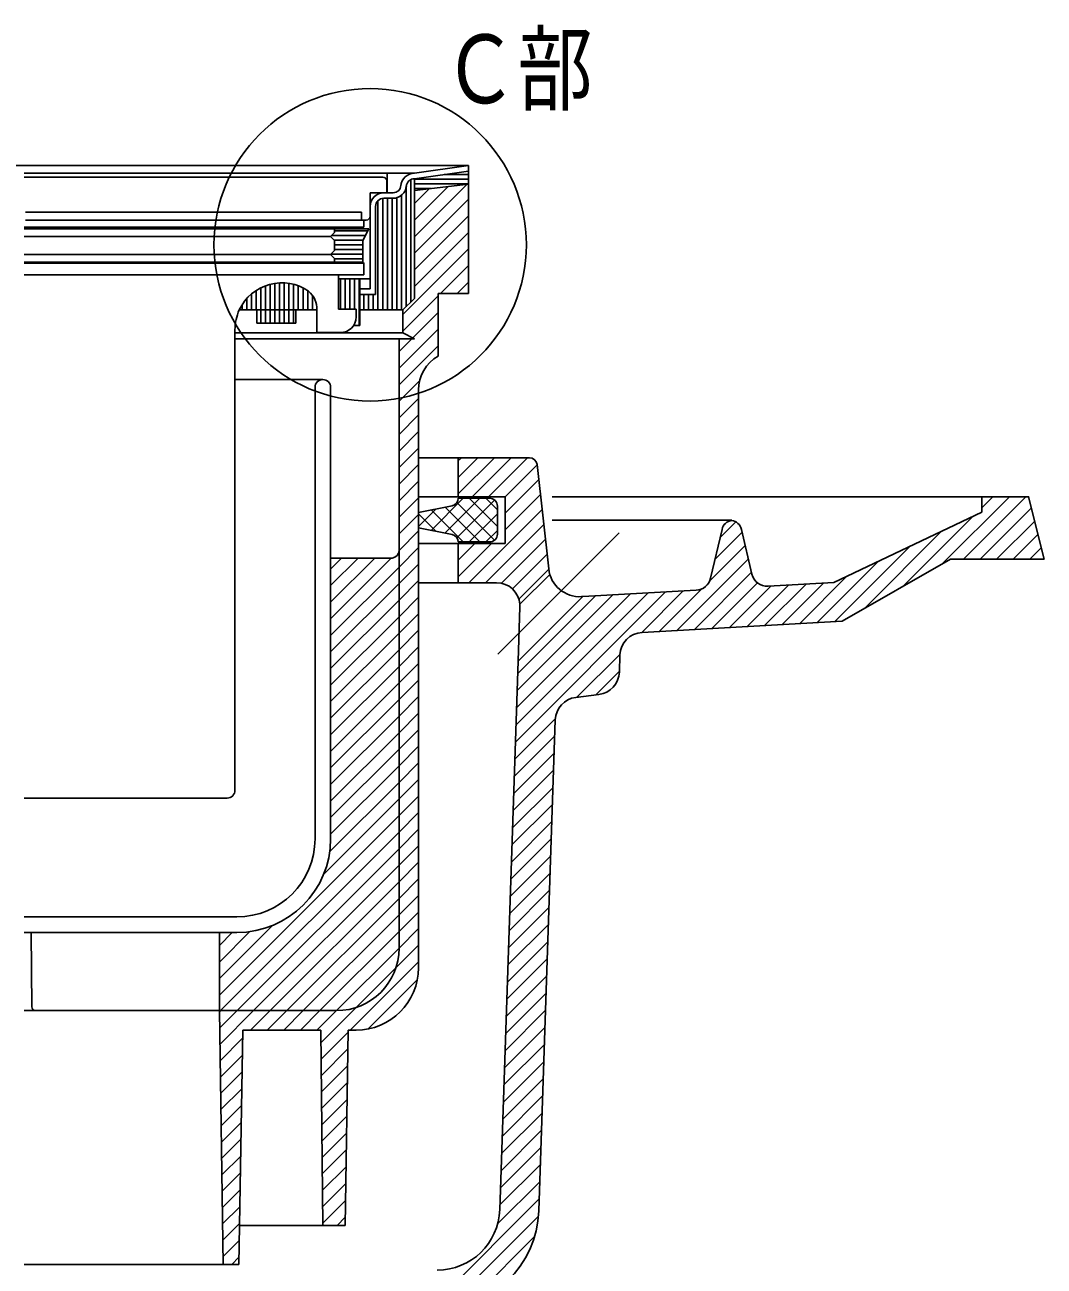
# Model space of a CAD drawing. Units: millimetres, scale not verified. Extents: x -1092 to 1092, y -744 to 696.
# Drawn here: x -694.7 to -433.7, y -505.6 to -187.8 of the extents above; entities that cross this region are included whole.
import ezdxf
from ezdxf.enums import TextEntityAlignment as Align

# ---------------------------------------------------------------- set-up
doc = ezdxf.new("R2010")
doc.units = ezdxf.units.MM
doc.header["$LTSCALE"] = 8
doc.linetypes.add('CHAIN2', pattern=[12, 9, -1, 1, -1])
doc.layers.add('0-E_極細4', color=6, linetype='Continuous')
doc.layers.add('1-1_寸法4', color=7, linetype='Continuous')
doc.styles.add('ＭＳ ゴシック', font='')
doc.styles.get('ＭＳ ゴシック').set_extended_font_data('MS Gothic')

msp = doc.modelspace()

# ---------------------------------------------------------------- linework, layer by layer
at = {"layer": '0-E_極細4'}
for p, q in [((-808.694, -223.819), (-581.094, -223.819)), ((-594.936, -225.79), (-581.094, -223.819)), ((-594.936, -227.205), (-581.094, -225.233)), ((-581.094, -225.205), (-581.094, -223.819)), ((-581.094, -255.494), (-581.094, -223.847)), ((-694.894, -225.79), (-594.936, -225.79)), ((-694.894, -226.79), (-602.994, -226.79)), ((-601.994, -230.39), (-601.994, -227.79)), ((-601.894, -230.79), (-601.894, -225.79)), ((-595.873, -258.769), (-595.873, -227.411)), ((-594.936, -257.832), (-594.936, -227.19)), ((-594.936, -227.324), (-581.094, -227.324)), ((-594.936, -228.524), (-581.094, -228.524)), ((-581.094, -228.605), (-594.936, -230.205)), ((-594.936, -242.042), (-581.552, -228.657)), ((-587.346, -226.124), (-581.094, -226.124)), ((-606.294, -230.79), (-602.394, -230.79)), ((-606.294, -236.79), (-606.294, -230.79)), ((-600.412, -230.79), (-602.794, -230.79)), ((-598.273, -260.79), (-598.273, -231.433)), ((-597.073, -259.969), (-597.073, -229.431)), ((-594.936, -237.8), (-586.349, -229.212)), ((-594.936, -229.724), (-590.775, -229.724)), ((-594.936, -233.557), (-591.146, -229.766)), ((-606.294, -255.39), (-606.294, -234.29)), ((-604.894, -256.79), (-604.894, -234.29)), ((-604.273, -260.79), (-604.273, -232.799)), ((-603.073, -260.79), (-603.073, -232.209)), ((-600.412, -232.19), (-602.794, -232.19)), ((-601.873, -260.79), (-601.873, -232.19)), ((-600.673, -260.79), (-600.673, -232.19)), ((-599.473, -260.79), (-599.473, -232.058)), ((-594.936, -246.285), (-581.094, -232.443)), ((-694.494, -235.79), (-608.494, -235.79)), ((-694.494, -237.79), (-607.294, -237.79)), ((-608.494, -237.79), (-608.494, -235.79)), ((-607.894, -239.589), (-607.894, -237.79)), ((-594.936, -250.527), (-581.094, -236.685)), ((-607.894, -239.589), (-694.894, -239.589)), ((-694.894, -239.978), (-606.594, -239.978)), ((-615.394, -239.978), (-615.394, -240.978)), ((-615.394, -240.524), (-606.885, -240.524)), ((-608.194, -242.978), (-606.594, -239.978)), ((-594.936, -254.77), (-581.094, -240.928)), ((-694.894, -241.978), (-616.394, -241.978)), ((-616.14, -241.724), (-607.525, -241.724)), ((-615.449, -242.924), (-608.165, -242.924)), ((-615.394, -242.978), (-615.394, -245.578)), ((-615.394, -244.124), (-608.194, -244.124)), ((-608.194, -242.978), (-608.194, -248.578)), ((-694.894, -246.578), (-616.394, -246.578)), ((-616.394, -246.578), (-615.394, -245.578)), ((-615.394, -247.578), (-616.394, -246.578)), ((-616.34, -246.524), (-608.194, -246.524)), ((-615.394, -245.324), (-608.194, -245.324)), ((-615.394, -247.578), (-615.394, -248.578)), ((-615.394, -247.724), (-608.194, -247.724)), ((-597.894, -261.971), (-581.094, -245.171)), ((-694.894, -248.578), (-608.194, -248.578)), ((-588.286, -256.605), (-581.094, -249.413)), ((-614.394, -251.789), (-694.894, -251.789)), ((-631.873, -260.79), (-631.873, -254.216)), ((-630.673, -260.79), (-630.673, -253.973)), ((-629.473, -260.79), (-629.473, -253.854)), ((-628.273, -260.79), (-628.273, -253.857)), ((-627.073, -260.79), (-627.073, -253.979)), ((-625.873, -260.79), (-625.873, -254.227)), ((-614.394, -260.589), (-614.394, -251.789)), ((-607.894, -251.789), (-614.394, -251.789)), ((-614.394, -252.79), (-606.294, -252.79)), ((-613.873, -260.589), (-613.873, -252.79)), ((-612.673, -260.589), (-612.673, -252.79)), ((-611.473, -260.589), (-611.473, -252.79)), ((-610.273, -260.589), (-610.273, -252.79)), ((-609.073, -264.79), (-609.073, -252.79)), ((-608.894, -264.79), (-608.894, -252.79)), ((-584.043, -256.605), (-581.094, -253.656)), ((-636.673, -260.79), (-636.673, -256.703)), ((-635.473, -260.79), (-635.473, -255.804)), ((-634.273, -260.79), (-634.273, -255.113)), ((-633.073, -260.79), (-633.073, -254.591)), ((-624.673, -260.79), (-624.673, -254.608)), ((-623.473, -260.79), (-623.473, -255.135)), ((-622.273, -260.79), (-622.273, -255.833)), ((-621.073, -260.79), (-621.073, -257.018)), ((-608.894, -255.39), (-606.294, -255.39)), ((-608.894, -256.79), (-604.894, -256.79)), ((-607.873, -260.79), (-607.873, -256.79)), ((-606.673, -260.79), (-606.673, -256.79)), ((-605.473, -260.79), (-605.473, -256.79)), ((-597.894, -266.213), (-588.894, -257.213)), ((-588.894, -272.605), (-588.894, -256.605)), ((-588.894, -256.605), (-581.094, -256.605)), ((-581.094, -256.605), (-581.094, -255.494)), ((-639.073, -260.79), (-639.073, -259.484)), ((-637.873, -260.79), (-637.873, -257.879)), ((-609.894, -260.589), (-614.394, -260.589)), ((-609.894, -262.589), (-609.894, -260.589)), ((-594.936, -257.832), (-597.894, -260.79)), ((-639.78, -260.79), (-619.894, -260.79)), ((-635.322, -264.19), (-635.322, -260.79)), ((-634.273, -264.19), (-634.273, -260.79)), ((-633.073, -264.19), (-633.073, -260.79)), ((-631.873, -264.19), (-631.873, -260.79)), ((-630.673, -264.19), (-630.673, -260.79)), ((-629.473, -264.19), (-629.473, -260.79)), ((-628.273, -264.19), (-628.273, -260.79)), ((-627.073, -264.19), (-627.073, -260.79)), ((-625.873, -264.19), (-625.873, -260.79)), ((-625.322, -264.19), (-625.322, -260.79)), ((-619.894, -266.589), (-619.894, -260.79)), ((-608.894, -260.79), (-597.894, -260.79)), ((-597.894, -266.605), (-597.894, -260.79)), ((-595.395, -267.957), (-588.894, -261.456)), ((-640.894, -383.789), (-640.894, -265.84)), ((-640.894, -268.796), (-640.894, -265.84)), ((-640.894, -266.605), (-597.894, -266.605)), ((-635.322, -264.19), (-625.322, -264.19)), ((-613.894, -266.589), (-619.894, -266.589)), ((-610.555, -264.79), (-608.894, -264.79)), ((-610.273, -264.79), (-610.273, -264.287)), ((-598.894, -275.699), (-588.894, -265.699)), ((-594.936, -268.205), (-597.894, -266.605)), ((-640.894, -268.205), (-594.936, -268.205)), ((-598.894, -322.361), (-598.894, -268.205)), ((-598.894, -271.456), (-595.643, -268.205)), ((-598.894, -279.941), (-588.894, -269.941)), ((-618.394, -278.605), (-640.894, -278.605)), ((-598.894, -284.184), (-593.611, -278.9)), ((-620.394, -396.205), (-620.394, -280.605)), ((-616.394, -396.205), (-616.394, -280.605)), ((-593.894, -309.664), (-593.894, -281.265)), ((-598.894, -288.427), (-593.894, -283.427)), ((-598.894, -292.669), (-593.894, -287.669)), ((-598.894, -296.912), (-593.894, -291.912)), ((-598.894, -301.154), (-593.894, -296.154)), ((-565.511, -298.622), (-593.894, -298.622)), ((-583.713, -308.622), (-583.713, -298.622)), ((-583.713, -307.889), (-574.445, -298.622)), ((-583.713, -303.647), (-578.688, -298.622)), ((-583.713, -299.404), (-582.93, -298.622)), ((-580.203, -308.622), (-570.203, -298.622)), ((-575.96, -308.622), (-565.96, -298.622)), ((-598.894, -305.397), (-593.894, -300.397)), ((-571.717, -308.622), (-563.52, -300.425)), ((-563.523, -300.401), (-560.557, -327.098)), ((-598.894, -309.64), (-593.894, -304.64)), ((-571.713, -312.86), (-563.096, -304.243)), ((-571.713, -317.103), (-562.672, -308.062)), ((-598.894, -313.882), (-593.894, -308.882)), ((-571.713, -308.622), (-593.894, -308.622)), ((-593.894, -313.602), (-593.894, -309.664)), ((-585.32, -310.934), (-593.894, -312.653)), ((-590.68, -317.235), (-582.446, -309.001)), ((-587.146, -317.943), (-578.204, -309.001)), ((-578.204, -320.201), (-587.111, -311.293)), ((-584.078, -319.118), (-574.428, -309.468)), ((-574.428, -319.734), (-584.061, -310.101)), ((-575.713, -309.001), (-583.713, -309.001)), ((-573.713, -316.206), (-580.918, -309.001)), ((-573.713, -311.964), (-576.676, -309.001)), ((-573.713, -318.201), (-573.713, -311.001)), ((-571.713, -320.622), (-571.713, -308.622)), ((-449.713, -308.622), (-559.713, -308.622)), ((-459.898, -325.894), (-442.625, -308.622)), ((-454.383, -324.622), (-438.383, -308.622)), ((-450.14, -324.622), (-436.988, -311.47)), ((-449.713, -312.6), (-449.713, -308.622)), ((-449.713, -311.467), (-446.868, -308.622)), ((-598.894, -318.125), (-593.894, -313.125)), ((-593.894, -316.206), (-589.45, -311.762)), ((-589.398, -317.492), (-593.894, -312.995)), ((-593.894, -313.602), (-593.894, -429.205)), ((-582.446, -320.201), (-590.646, -312.002)), ((-580.989, -330.622), (-562.248, -311.88)), ((-580.918, -320.201), (-573.713, -312.995)), ((-513.713, -314.622), (-559.713, -314.622)), ((-469.775, -331.529), (-451.872, -313.626)), ((-598.894, -322.368), (-593.894, -317.368)), ((-593.894, -316.59), (-585.32, -318.309)), ((-576.747, -330.622), (-561.823, -315.698)), ((-576.676, -320.201), (-573.713, -317.238)), ((-516.196, -316.969), (-519.117, -329.472)), ((-517.971, -324.571), (-511.05, -317.649)), ((-516.678, -319.035), (-512.673, -315.03)), ((-511.21, -316.967), (-508.518, -328.445)), ((-479.653, -337.164), (-459.957, -317.468)), ((-445.897, -324.622), (-436.142, -314.867)), ((-571.713, -320.622), (-593.894, -320.622)), ((-575.713, -320.201), (-583.714, -320.201)), ((-583.713, -330.622), (-583.713, -320.622)), ((-583.713, -329.103), (-575.232, -320.622)), ((-583.713, -324.86), (-579.475, -320.622)), ((-572.641, -330.759), (-561.399, -319.517)), ((-441.655, -324.622), (-435.296, -318.263)), ((-598.894, -326.61), (-593.894, -321.61)), ((-598.894, -424.205), (-598.894, -322.361)), ((-598.894, -322.368), (-598.894, -322.368)), ((-569.85, -332.211), (-560.975, -323.335)), ((-519.366, -330.208), (-510.244, -321.086)), ((-487.315, -340.583), (-468.042, -321.311)), ((-437.412, -324.622), (-434.451, -321.66)), ((-600.644, -324.346), (-616.394, -324.346)), ((-616.394, -339.868), (-600.873, -324.346)), ((-616.394, -335.625), (-605.115, -324.346)), ((-616.394, -331.382), (-609.358, -324.346)), ((-616.394, -327.14), (-613.6, -324.346)), ((-616.394, -344.11), (-598.894, -326.61)), ((-598.894, -330.853), (-593.894, -325.853)), ((-568.2, -334.803), (-560.55, -327.153)), ((-527.766, -342.85), (-509.438, -324.523)), ((-491.809, -340.835), (-476.127, -325.153)), ((-433.713, -324.622), (-457.667, -324.622)), ((-598.894, -335.096), (-593.894, -330.096)), ((-567.936, -336.147), (-560.276, -328.487)), ((-523.271, -342.598), (-508.632, -327.959)), ((-496.304, -341.087), (-484.212, -328.995)), ((-616.394, -348.353), (-598.894, -330.853)), ((-573.917, -330.622), (-593.894, -330.622)), ((-569.082, -371.439), (-530.639, -332.996)), ((-568.935, -367.049), (-535.133, -333.247)), ((-568.787, -362.659), (-539.628, -333.499)), ((-522.788, -332.556), (-551.831, -334.183)), ((-536.755, -343.355), (-526.144, -332.744)), ((-532.26, -343.102), (-521.365, -332.207)), ((-518.776, -342.346), (-507.101, -330.671)), ((-514.282, -342.095), (-503.671, -331.484)), ((-509.787, -341.843), (-499.177, -331.232)), ((-505.293, -341.591), (-494.682, -330.98)), ((-500.798, -341.339), (-490.188, -330.728)), ((-616.394, -352.596), (-598.894, -335.096)), ((-598.894, -339.338), (-593.894, -334.338)), ((-568.64, -358.269), (-544.122, -333.751)), ((-568.493, -353.879), (-548.617, -334.003)), ((-568.388, -350.74), (-551.831, -334.183)), ((-552.158, -334.202), (-551.831, -334.183)), ((-616.394, -356.838), (-598.894, -339.338)), ((-598.894, -343.581), (-593.894, -338.581)), ((-616.394, -396.205), (-616.394, -342.205)), ((-598.894, -347.824), (-593.894, -342.824)), ((-616.394, -361.081), (-598.894, -343.581)), ((-616.394, -365.324), (-598.894, -347.824)), ((-598.894, -352.066), (-593.894, -347.066)), ((-553.359, -359.958), (-542.307, -348.906)), ((-542.319, -349.138), (-542.466, -353.503)), ((-616.394, -369.566), (-598.894, -352.066)), ((-598.894, -356.309), (-593.894, -351.309)), ((-598.894, -360.551), (-593.894, -355.551)), ((-548.512, -359.354), (-542.459, -353.301)), ((-616.394, -373.809), (-598.894, -356.309)), ((-616.394, -378.051), (-598.894, -360.551)), ((-598.894, -364.794), (-593.894, -359.794)), ((-547.72, -359.256), (-553.631, -359.992)), ((-616.394, -382.294), (-598.894, -364.794)), ((-598.894, -369.037), (-593.894, -364.037)), ((-569.229, -375.829), (-558.87, -365.469)), ((-598.894, -373.279), (-593.894, -368.279)), ((-558.885, -365.745), (-563.104, -491.493)), ((-616.394, -386.537), (-598.894, -369.037)), ((-569.377, -380.219), (-559.024, -369.866)), ((-616.394, -390.779), (-598.894, -373.279)), ((-598.894, -377.522), (-593.894, -372.522)), ((-569.524, -384.608), (-559.171, -374.256)), ((-616.394, -395.022), (-598.894, -377.522)), ((-598.894, -381.765), (-593.894, -376.765)), ((-598.894, -386.007), (-593.894, -381.007)), ((-569.671, -388.998), (-559.318, -378.645)), ((-616.62, -399.491), (-598.894, -381.765)), ((-569.818, -393.388), (-559.465, -383.035)), ((-642.894, -385.789), (-694.894, -385.789)), ((-618.183, -405.296), (-598.894, -386.007)), ((-598.894, -390.25), (-593.894, -385.25)), ((-569.966, -397.778), (-559.613, -387.425)), ((-644.894, -436.25), (-598.894, -390.25)), ((-598.894, -394.493), (-593.894, -389.493)), ((-598.894, -398.735), (-593.894, -393.735)), ((-570.113, -402.168), (-559.76, -391.815)), ((-644.607, -440.205), (-598.894, -394.493)), ((-570.26, -406.558), (-559.907, -396.205)), ((-640.364, -440.205), (-598.894, -398.735)), ((-598.894, -402.978), (-593.894, -397.978)), ((-636.121, -440.205), (-598.894, -402.978)), ((-598.894, -407.22), (-593.894, -402.22)), ((-570.407, -410.948), (-560.054, -400.595)), ((-598.894, -411.463), (-593.894, -406.463)), ((-570.555, -415.338), (-560.202, -404.985)), ((-631.879, -440.205), (-598.894, -407.22)), ((-570.702, -419.728), (-560.349, -409.375)), ((-627.636, -440.205), (-598.894, -411.463)), ((-598.894, -415.706), (-593.894, -410.706)), ((-694.894, -416.205), (-640.394, -416.205)), ((-623.393, -440.205), (-598.894, -415.706)), ((-598.894, -419.948), (-593.894, -414.948)), ((-570.849, -424.118), (-560.496, -413.765)), ((-644.894, -432.007), (-631.303, -418.416)), ((-598.894, -424.191), (-593.894, -419.191)), ((-570.996, -428.507), (-560.643, -418.155)), ((-692.901, -439.212), (-693.032, -420.225)), ((-644.894, -427.765), (-637.108, -419.979)), ((-640.394, -420.205), (-644.894, -420.205)), ((-644.894, -440.205), (-644.894, -420.205)), ((-644.894, -423.522), (-641.577, -420.205)), ((-619.151, -440.205), (-598.894, -419.948)), ((-571.144, -432.897), (-560.791, -422.544)), ((-614.908, -440.205), (-598.894, -424.191)), ((-599.711, -429.25), (-593.894, -423.434)), ((-611.423, -445.205), (-593.894, -427.676)), ((-571.291, -437.287), (-560.938, -426.934)), ((-609.849, -439.388), (-599.711, -429.25)), ((-606.897, -444.921), (-594.178, -432.202)), ((-571.438, -441.677), (-561.085, -431.324)), ((-571.585, -446.067), (-561.232, -435.714)), ((-644.894, -440.205), (-694.894, -440.205)), ((-614.894, -440.205), (-644.894, -440.205)), ((-643.894, -505.205), (-644.894, -440.205)), ((-644.891, -440.41), (-644.894, -440.205)), ((-644.89, -440.488), (-644.607, -440.205)), ((-644.826, -444.667), (-640.364, -440.205)), ((-644.762, -448.845), (-636.121, -440.205)), ((-636.879, -445.205), (-631.879, -440.205)), ((-632.636, -445.205), (-627.636, -440.205)), ((-628.393, -445.205), (-623.393, -440.205)), ((-624.151, -445.205), (-619.151, -440.205)), ((-619.908, -445.205), (-614.908, -440.205)), ((-618.862, -448.402), (-609.849, -439.388)), ((-571.733, -450.457), (-561.38, -440.104)), ((-571.88, -454.847), (-561.527, -444.494)), ((-644.697, -453.023), (-638.929, -447.255)), ((-639.728, -495.205), (-638.894, -445.205)), ((-638.894, -445.205), (-618.894, -445.205)), ((-618.394, -495.205), (-618.894, -445.205)), ((-618.82, -452.602), (-611.902, -445.684)), ((-611.894, -445.205), (-609.894, -445.205)), ((-618.778, -456.803), (-611.971, -449.996)), ((-572.027, -459.237), (-561.674, -448.884)), ((-644.633, -457.202), (-639.001, -451.569)), ((-618.736, -461.004), (-612.04, -454.307)), ((-572.174, -463.627), (-561.821, -453.274)), ((-644.569, -461.38), (-639.072, -455.884)), ((-572.322, -468.017), (-561.969, -457.664)), ((-644.504, -465.558), (-639.144, -460.198)), ((-618.694, -465.204), (-612.109, -458.619)), ((-618.652, -469.405), (-612.178, -462.931)), ((-572.469, -472.406), (-562.116, -462.054)), ((-644.44, -469.737), (-639.216, -464.513)), ((-618.61, -473.606), (-612.247, -467.242)), ((-572.616, -476.796), (-562.263, -466.443)), ((-644.376, -473.915), (-639.288, -468.827)), ((-644.312, -478.093), (-639.36, -473.142)), ((-618.568, -477.806), (-612.316, -471.554)), ((-572.763, -481.186), (-562.41, -470.833)), ((-618.526, -482.007), (-612.385, -475.865)), ((-572.911, -485.576), (-562.558, -475.223)), ((-644.247, -482.272), (-639.432, -477.457)), ((-573.058, -489.966), (-562.705, -479.613)), ((-644.183, -486.45), (-639.504, -481.771)), ((-618.484, -486.207), (-612.454, -480.177)), ((-644.119, -490.629), (-639.576, -486.086)), ((-618.442, -490.408), (-612.523, -484.489)), ((-573.642, -494.793), (-562.852, -484.003)), ((-618.4, -494.609), (-612.592, -488.8)), ((-591.228, -516.622), (-563, -488.393)), ((-644.054, -494.807), (-639.648, -490.4)), ((-643.99, -498.985), (-639.72, -494.715)), ((-639.894, -505.205), (-639.728, -495.205)), ((-614.754, -495.205), (-612.661, -493.112)), ((-586.893, -516.529), (-563.182, -492.818)), ((-643.926, -503.164), (-639.792, -499.029)), ((-581.659, -515.537), (-564.173, -498.052)), ((-694.894, -505.205), (-639.894, -505.205)), ((-641.724, -505.205), (-639.863, -503.344))]:
    msp.add_line(p, q, dxfattribs=at)
at = {"layer": '0-E_極細4', "linetype": 'CHAIN2'}
msp.add_line((-573.632, -348.914), (-542.563, -317.845), dxfattribs=at)
at = {"layer": '0-E_極細4'}
for points in [[(-615.394, -242.978), (-616.394, -241.978), (-615.394, -240.978)], [(-607.894, -251.789), (-607.894, -248.789), (-694.894, -248.789)], [(-433.713, -324.622), (-437.698, -308.622), (-449.713, -308.622)], [(-449.713, -312.6), (-487.547, -330.58), (-504.4, -331.525)], [(-457.667, -324.622), (-485.465, -340.479), (-536.658, -343.349)], [(-567.921, -336.823), (-568.388, -350.74), (-573.098, -491.158)], [(-694.894, -420.205), (-693.032, -420.205), (-640.394, -420.205)], [(-639.728, -495.205), (-612.694, -495.205), (-611.894, -445.205)]]:
    msp.add_lwpolyline(points, dxfattribs=at)
for centre, radius, start, end in [((-602.994, -227.79), 1, 24.05455, 90), ((-602.994, -227.79), 1, 0, 24.05455), ((-594.936, -229.29), 3.5, 90, 175.84901), ((-594.936, -229.29), 2.1, 90, 175.84901), ((-602.794, -234.29), 3.5, 90, 180), ((-602.394, -230.39), 0.4, 270, 360), ((-600.412, -228.79), 2, 270, 356.64911), ((-600.412, -228.79), 3.4, 270, 356.64911), ((-602.794, -234.29), 2.1, 90, 180), ((-607.294, -236.79), 1, 270, 360), ((-628.894, -265.84), 12, 55.16629, 155.11305), ((-625.894, -260.589), 6, 358.0749, 50.0295), ((-628.894, -265.84), 12, 155.11305, 180), ((-613.894, -262.589), 4, 270, 360), ((-583.894, -281.265), 10, 120, 180), ((-618.394, -280.605), 2, 90, 180), ((-618.394, -280.605), 2, 0, 90), ((-565.511, -300.622), 2, 6.34019, 90), ((-585.713, -308.973), 2, 281.33475, 359.20207), ((-575.713, -311.001), 2, 0, 90), ((-513.274, -317.652), 3, 98.20899, 166.84966), ((-514.131, -317.652), 3, 13.20107, 81.79101), ((-585.713, -320.27), 2, 1.98673, 78.66525), ((-575.713, -318.201), 2, 270, 360), ((-600.894, -322.361), 2, 277.18076, 360), ((-552.606, -326.214), 8, 186.34019, 273.20791), ((-523.012, -328.562), 4, 273.20791, 346.84966), ((-504.624, -327.531), 4, 193.20107, 273.2079), ((-573.917, -336.622), 6, 4.5382, 90), ((-573.917, -336.622), 6, 358.07878, 4.5382), ((-536.323, -349.339), 6, 93.20791, 178.07878), ((-548.462, -353.302), 6, 277.10413, 358.07875), ((-552.889, -365.946), 6, 97.10409, 178.07878), ((-642.894, -383.789), 2, 269.99954, 360), ((-640.394, -396.205), 24, 270, 360), ((-640.394, -396.205), 20, 270, 360), ((-614.894, -424.205), 16, 270, 360), ((-609.894, -429.205), 16, 270, 360), ((-691.901, -439.205), 1, 180.39514, 270), ((-589.089, -490.622), 16, 270, 358.07878), ((-589.089, -490.622), 26, 270, 358.07878)]:
    msp.add_arc(centre, radius, start, end, dxfattribs=at)
at = {"layer": '1-1_寸法4'}
msp.add_circle((-606.294, -244.107), 40, dxfattribs=at)

# ---------------------------------------------------------------- texts
at = {"layer": '1-1_寸法4', "style": 'ＭＳ ゴシック', "width": 0.8}
msp.add_text('Ｃ部', height=17.6, dxfattribs=at).set_placement((-587.726, -213.128), align=Align.BOTTOM_LEFT)

doc.saveas('drawing.dxf')
